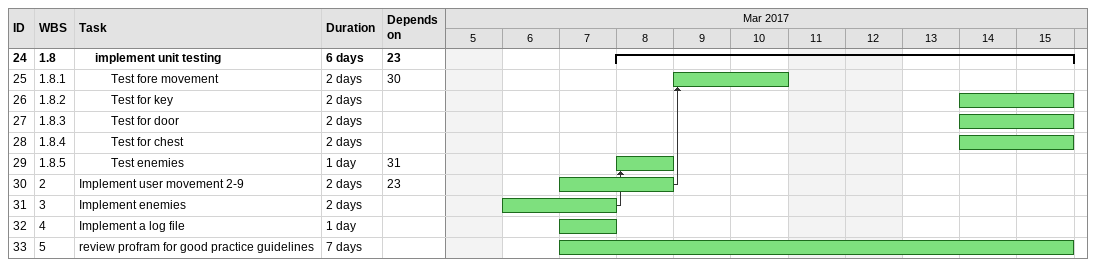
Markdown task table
| ID | WBS | Task | Duration | Start | Finish | Predecessors |
|---|---|---|---|---|---|---|
| 24 | 1.8 | **implement unit testing** | 6d | 2017-03-08 | 2017-03-15 | 23 |
| 25 | 1.8.1 | Test fore movement | 2d | 2017-03-09 | 2017-03-10 | 30 |
| 26 | 1.8.2 | Test for key | 2d | 2017-03-14 | 2017-03-15 |  |
| 27 | 1.8.3 | Test for door | 2d | 2017-03-14 | 2017-03-15 |  |
| 28 | 1.8.4 | Test for chest | 2d | 2017-03-14 | 2017-03-15 |  |
| 29 | 1.8.5 | Test enemies | 1d | 2017-03-08 | 2017-03-08 | 31 |
| 30 | 2 | Implement user movement 2-9 | 2d | 2017-03-07 | 2017-03-08 | 23 |
| 31 | 3 | Implement enemies | 2d | 2017-03-06 | 2017-03-07 |  |
| 32 | 4 | Implement a log file | 1d | 2017-03-07 | 2017-03-07 |  |
| 33 | 5 | review profram for good practice guidelines | 7d | 2017-03-07 | 2017-03-15 |  |
